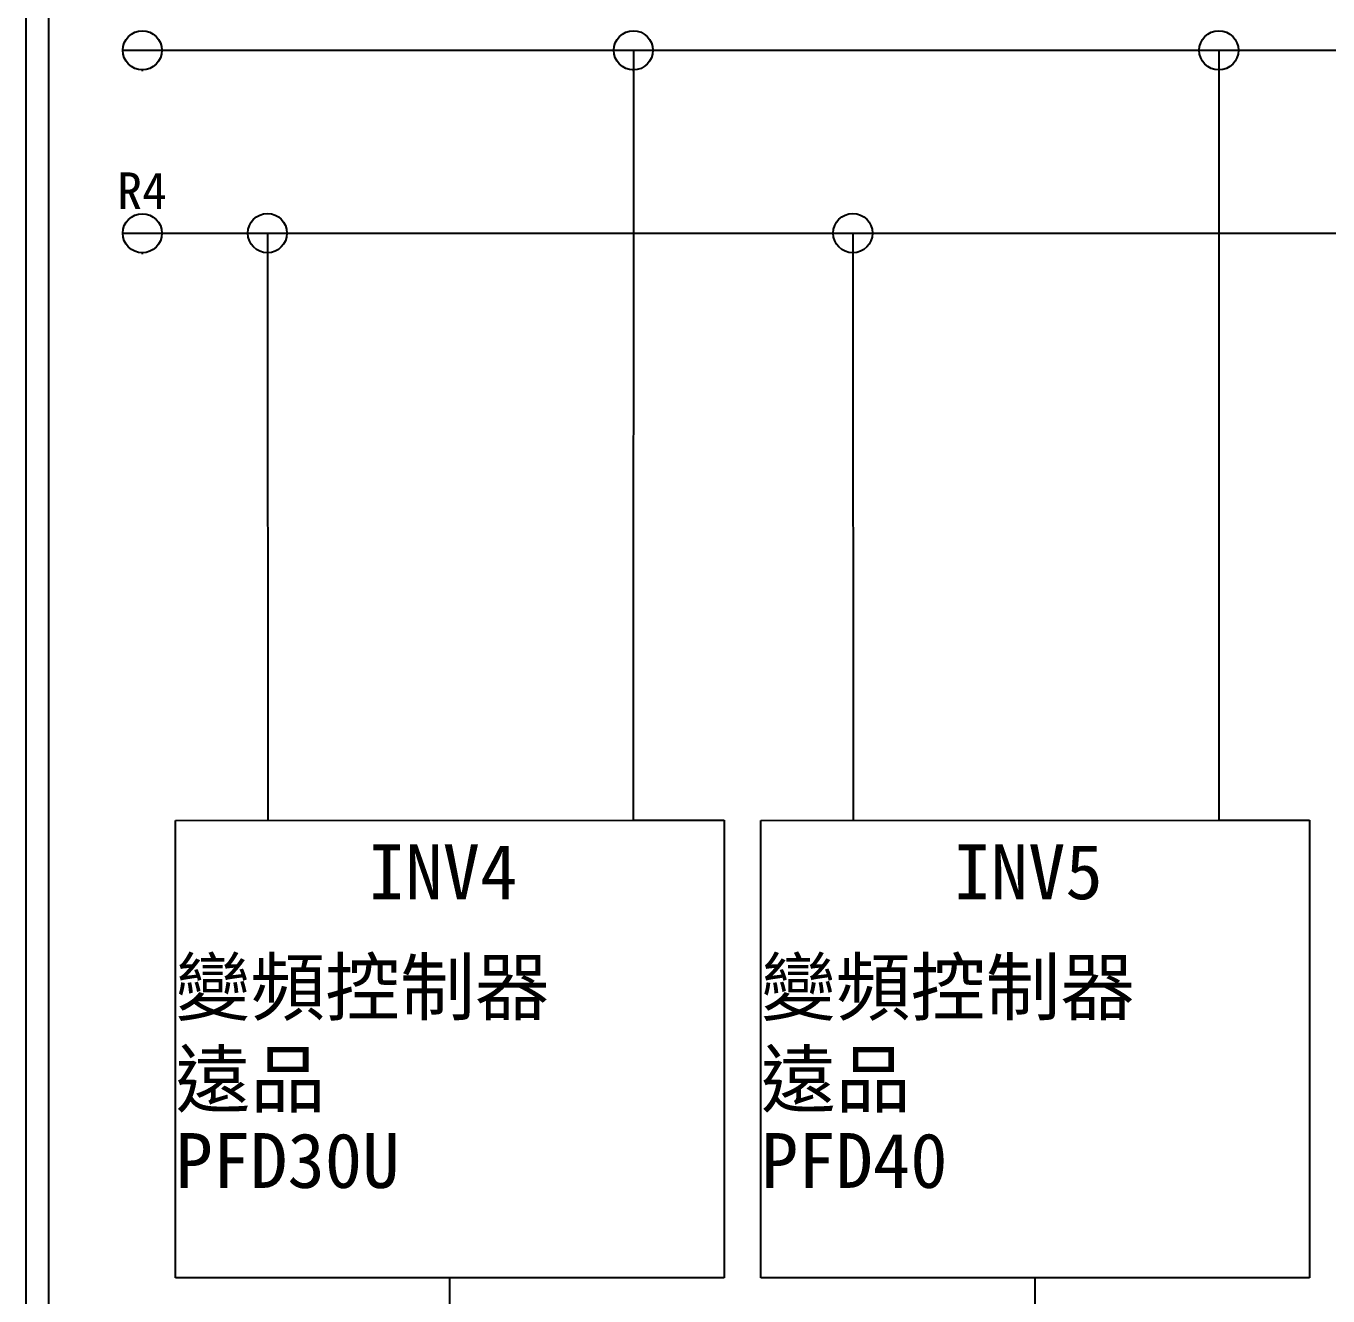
# Model space of a CAD drawing. Extents: x 10 to 297, y 3 to 207.
# Drawn here: x 10 to 81.2, y 59.9 to 129.3 of the extents above; entities that cross this region are included whole.
import ezdxf

# ---------------------------------------------------------------- set-up
doc = ezdxf.new("R2010")
doc.units = 0
doc.layers.get('0').update_dxf_attribs({"linetype": 'CONTINUOUS'})
doc.layers.add('圖框層', color=7, linetype='CONTINUOUS')
doc.layers.add('標尺寸層', color=3, linetype='CONTINUOUS')
doc.styles.add('STSL', font='kaiu.ttf')

msp = doc.modelspace()

# ---------------------------------------------------------------- linework, layer by layer
at = {"color": 7}
for p, q in [((23.197, 117.961), (23.218, 85.869)), ((55.197, 117.961), (55.218, 85.869))]:
    msp.add_line(p, q, dxfattribs=at)
for centre in [(16.357, 127.959), (43.197, 127.959), (75.197, 127.959), (16.357, 117.959), (23.193, 117.966), (55.193, 117.966)]:
    msp.add_circle(centre, 1.071, dxfattribs=at)
at = {"layer": '圖框層', "color": 7}
for p, q in [((10, 3), (10, 206.969)), ((11.25, 4.25), (11.25, 205.719))]:
    msp.add_line(p, q, dxfattribs=at)
at = {"layer": '標尺寸層', "color": 7}
for p, q in [((15.286, 127.959), (217.598, 127.959)), ((43.196, 127.959), (43.19, 85.876)), ((75.196, 127.959), (75.19, 85.876)), ((16.353, 126.888), (16.353, 126.822)), ((43.193, 126.888), (43.193, 126.822)), ((75.193, 126.888), (75.193, 126.822)), ((15.286, 117.959), (197.598, 117.959)), ((16.353, 116.888), (16.353, 116.822)), ((23.193, 116.895), (23.193, 116.829)), ((55.193, 116.895), (55.193, 116.829)), ((18.167, 85.868), (43.159, 85.876)), ((18.167, 60.868), (18.167, 85.868)), ((43.159, 85.876), (48.159, 85.876)), ((48.159, 85.876), (48.159, 60.876)), ((50.167, 85.868), (75.159, 85.876)), ((50.167, 60.868), (50.167, 85.868)), ((75.159, 85.876), (80.159, 85.876)), ((80.159, 85.876), (80.159, 60.876)), ((48.159, 60.876), (18.167, 60.868)), ((33.162, 44.039), (33.163, 60.872)), ((80.159, 60.876), (50.167, 60.868)), ((65.162, 44.039), (65.163, 60.872))]:
    msp.add_line(p, q, dxfattribs=at)

# ---------------------------------------------------------------- texts
at = {"layer": '圖框層', "color": 7, "style": 'STSL'}
for s, height, p in [('R4', 2, (14.98, 119.286)), ('INV4', 3, (28.692, 81.564)), ('INV5', 3, (60.692, 81.564)), ('變頻控制器', 3, (18.167, 75.26)), ('變頻控制器', 3, (50.167, 75.26)), ('遠品', 3, (18.167, 70.226)), ('遠品', 3, (50.167, 70.226)), ('PFD30U', 3, (18.167, 65.784)), ('PFD40', 3, (50.167, 65.784))]:
    msp.add_text(s, height=height, dxfattribs=at).set_placement(p)

doc.saveas('drawing.dxf')
